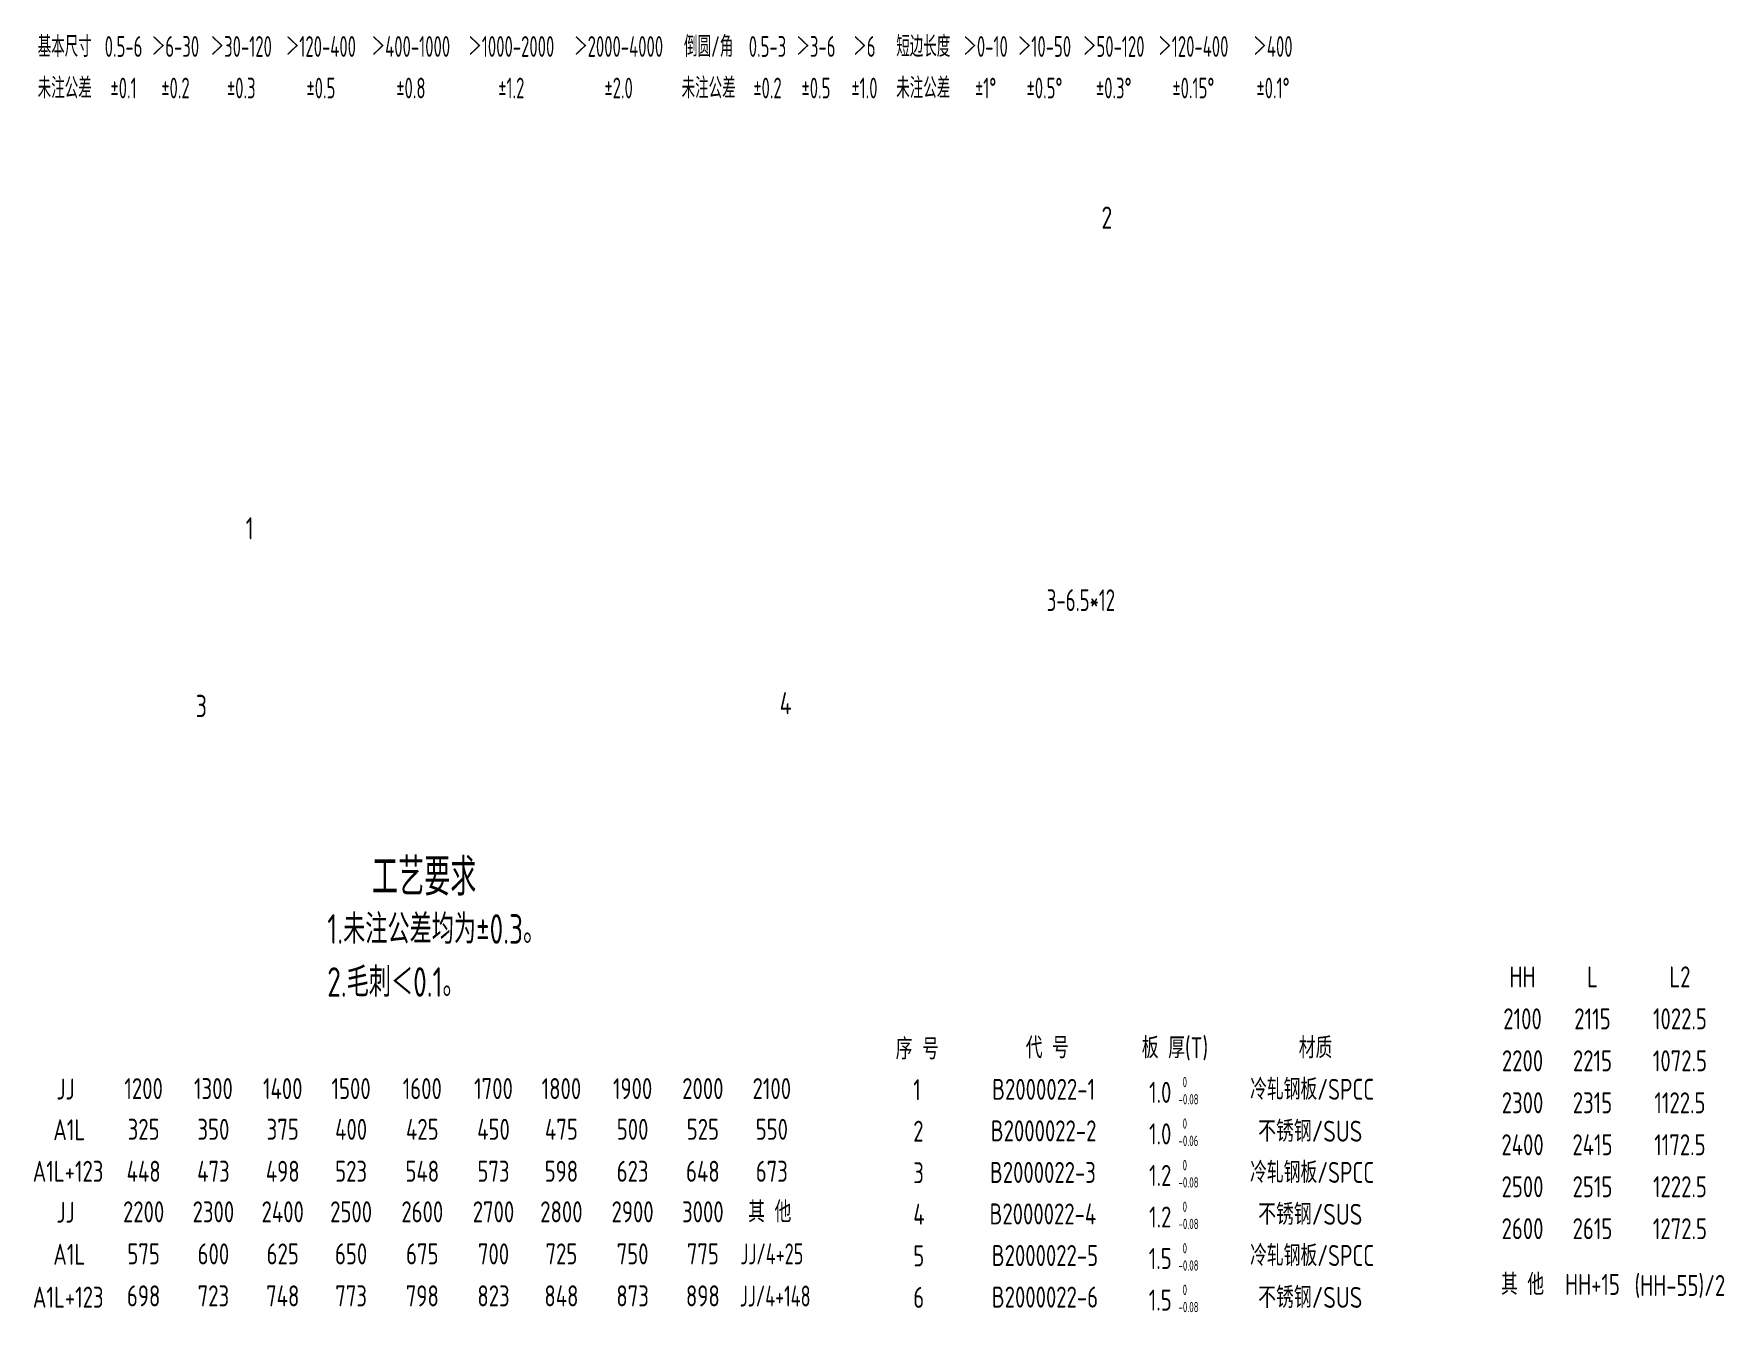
# Model space of a CAD drawing. Header units: inches. Extents: x 14216 to 120088, y -29410 to 23559.
# Drawn here: x 40952 to 43127, y 9368 to 11013 of the extents above; entities that cross this region are included whole.
import ezdxf
from ezdxf.enums import TextEntityAlignment as Align

# ---------------------------------------------------------------- set-up
doc = ezdxf.new("R2010")
doc.units = ezdxf.units.IN
doc.header["$LTSCALE"] = 0.3
doc.header["$MEASUREMENT"] = 0
for name, color, linetype in [('1粗实线', 4, 'Continuous'), ('2', 2, 'Continuous'), ('2细实线', 2, 'Continuous')]:
    doc.layers.add(name, color=color, linetype=linetype)
doc.layers.add('粗实线', color=7, linetype='Continuous', lineweight=30)
doc.styles.add('HZ', font='isocp2.shx', dxfattribs={"width": 0.7, "bigfont": 'hztxt.shx'})

msp = doc.modelspace()

# ---------------------------------------------------------------- texts
at = {"layer": '1粗实线', "color": 4, "style": 'HZ', "width": 0.8}
for s, p in [('2', (42325.484, 10762.653)), ('1', (41224.434, 10362.812)), ('3', (41160.107, 10134.261)), ('4', (41911.442, 10137.777))]:
    msp.add_text(s, height=28.512, dxfattribs=at).set_placement(p)
at = {"layer": '2', "color": 6, "style": 'HZ', "width": 0.75}
for s, p in [('1.未注公差均为±0.3。', (41329.382, 9842.56)), ('2.毛刺＜0.1。', (41329.274, 9774.302))]:
    msp.add_text(s, height=38, dxfattribs=at).set_placement(p)
at = {"layer": '2', "style": 'HZ'}
for s, width, p in [('HH', 0.8, (42867.377, 9799.93)), ('L', 0.8, (42957.377, 9799.93)), ('L2', 0.8, (43069.877, 9799.93)), ('2100', 0.8, (42867.377, 9745.93)), ('2115', 0.8, (42957.377, 9745.93)), ('1022.5', 0.8, (43069.877, 9745.93)), ('2200', 0.8, (42867.377, 9691.93)), ('2215', 0.8, (42957.377, 9691.93)), ('1072.5', 0.8, (43069.877, 9691.93)), ('JJ', 0.8, (40992.503, 9655.619)), ('1200', 0.8, (41093.016, 9656.146)), ('1300', 0.8, (41182.816, 9656.146)), ('1400', 0.8, (41272.009, 9656.146)), ('1500', 0.8, (41359.989, 9656.146)), ('1600', 0.8, (41451.609, 9656.146)), ('1700', 0.8, (41543.229, 9656.146)), ('1800', 0.8, (41630.602, 9656.146)), ('1900', 0.8, (41722.223, 9656.146)), ('2000', 0.8, (41812.629, 9656.146)), ('2100', 0.8, (41901.355, 9656.146)), ('2300', 0.8, (42867.377, 9637.93)), ('2315', 0.8, (42957.377, 9637.93)), ('1122.5', 0.8, (43069.877, 9637.93)), ('A1L', 0.8, (40997.356, 9603.243)), ('325', 0.8, (41093.016, 9603.77)), ('350', 0.8, (41182.816, 9603.77)), ('375', 0.8, (41272.009, 9603.77)), ('400', 0.8, (41359.989, 9603.77)), ('425', 0.8, (41451.609, 9603.77)), ('450', 0.8, (41543.229, 9603.77)), ('475', 0.8, (41630.602, 9603.77)), ('500', 0.8, (41722.223, 9603.77)), ('525', 0.8, (41812.629, 9603.77)), ('550', 0.8, (41901.355, 9603.77)), ('2400', 0.8, (42867.377, 9583.93)), ('2415', 0.8, (42957.377, 9583.93)), ('1172.5', 0.8, (43069.877, 9583.93)), ('A1L+123', 0.8, (40995.791, 9549.77)), ('448', 0.8, (41093.016, 9549.77)), ('473', 0.8, (41182.816, 9549.77)), ('498', 0.8, (41272.009, 9549.77)), ('523', 0.8, (41359.989, 9549.77)), ('548', 0.8, (41451.609, 9549.77)), ('573', 0.8, (41543.229, 9549.77)), ('598', 0.8, (41630.602, 9549.77)), ('623', 0.8, (41722.223, 9549.77)), ('648', 0.8, (41812.629, 9549.77)), ('673', 0.8, (41901.355, 9549.77)), ('2500', 0.8, (42867.377, 9529.93)), ('2515', 0.8, (42957.377, 9529.93)), ('1222.5', 0.8, (43069.877, 9529.93)), ('JJ', 0.8, (40992.503, 9497.055)), ('2200', 0.8, (41093.016, 9497.582)), ('2300', 0.8, (41182.816, 9497.582)), ('2400', 0.8, (41272.009, 9497.582)), ('2500', 0.8, (41359.989, 9497.582)), ('2600', 0.8, (41451.609, 9497.582)), ('2700', 0.8, (41543.229, 9497.582)), ('2800', 0.8, (41630.602, 9497.582)), ('2900', 0.8, (41722.223, 9497.582)), ('3000', 0.8, (41812.629, 9497.582)), ('其 他', 0.8, (41898.688, 9497.582)), ('2600', 0.8, (42867.377, 9475.929)), ('2615', 0.8, (42957.377, 9475.929)), ('1272.5', 0.8, (43069.877, 9475.929)), ('A1L', 0.8, (40997.356, 9442.939)), ('575', 0.8, (41093.016, 9443.466)), ('600', 0.8, (41182.816, 9443.466)), ('625', 0.8, (41272.009, 9443.466)), ('650', 0.8, (41359.989, 9443.466)), ('675', 0.8, (41451.609, 9443.466)), ('700', 0.8, (41543.229, 9443.466)), ('725', 0.8, (41630.602, 9443.466)), ('750', 0.8, (41722.223, 9443.466)), ('775', 0.8, (41812.629, 9443.466)), ('JJ/4+25', 0.7, (41901.355, 9443.466)), ('其 他', 0.8, (42867.377, 9404.211)), ('(HH-55)/2', 0.8, (43069.877, 9402.847)), ('A1L+123', 0.8, (40995.986, 9387.78)), ('698', 0.8, (41093.016, 9389.466)), ('723', 0.8, (41182.816, 9389.466)), ('748', 0.8, (41272.009, 9389.466)), ('773', 0.8, (41359.989, 9389.466)), ('798', 0.8, (41451.609, 9389.466)), ('823', 0.8, (41543.229, 9389.466)), ('848', 0.8, (41630.602, 9389.466)), ('873', 0.8, (41722.223, 9389.466)), ('898', 0.8, (41812.629, 9389.466)), ('JJ/4+148', 0.7, (41905.679, 9389.26)), ('HH+15', 0.8, (42957.377, 9404.211))]:
    msp.add_text(s, height=27, dxfattribs=dict(at, width=width)).set_placement(p, align=Align.MIDDLE_CENTER)
at = {"layer": '2', "color": 2, "linetype": 'ByBlock', "style": 'HZ', "width": 0.8}
for s, p in [('序 号', (42060.801, 9693.745)), ('1', (42083.389, 9641.314)), ('2', (42083.389, 9587.854)), ('3', (42083.389, 9534.394)), ('4', (42083.389, 9480.934)), ('5', (42083.389, 9427.474)), ('6', (42083.389, 9374.014))]:
    msp.add_text(s, height=27, dxfattribs=at).set_placement(p)
for s, p in [('代 号', (42255.85, 9708.688)), ('板 厚(T)', (42420.125, 9708.688)), ('材质', (42601.014, 9708.688)), ('B2000022-1', (42251.108, 9655.228)), ('1.0', (42401.141, 9651.339)), ('冷轧钢板/SPCC', (42596.567, 9655.228)), ('B2000022-2', (42251.108, 9601.768)), ('1.0', (42401.141, 9597.879)), ('B2000022-3', (42250.16, 9548.308)), ('1.2', (42401.141, 9544.419)), ('冷轧钢板/SPCC', (42596.567, 9548.308)), ('B2000022-4', (42250.16, 9494.848)), ('1.2', (42401.141, 9490.959)), ('B2000022-5', (42252.815, 9441.388)), ('1.5', (42401.141, 9437.499)), ('冷轧钢板/SPCC', (42596.567, 9441.388)), ('B2000022-6', (42252.815, 9387.928)), ('1.5', (42401.141, 9384.039))]:
    msp.add_text(s, height=27, dxfattribs=at).set_placement(p, align=Align.MIDDLE_CENTER)
at = {"layer": '2', "style": 'HZ', "width": 0.85}
for p in [(42527.235, 9587.821), (42527.235, 9480.901), (42527.235, 9373.981)]:
    msp.add_text('不锈钢/SUS', height=27, dxfattribs=at).set_placement(p)
at = {"layer": '2', "color": 6, "insert": (42299.096, 10284.643), "char_height": 28, "attachment_point": 5, "style": 'HZ'}
msp.add_mtext('3-6.5*12', dxfattribs=at)
at = {"layer": '2', "char_height": 13.2828, "attachment_point": 1, "style": 'HZ'}
for s, insert in [(' 0\\P-0.08', (42424.63, 9671.191)), (' 0\\P-0.06', (42424.63, 9617.731)), (' 0\\P-0.08', (42424.63, 9564.271)), (' 0\\P-0.08', (42424.63, 9510.811)), (' 0\\P-0.08', (42424.63, 9457.351)), (' 0\\P-0.08', (42424.63, 9403.891))]:
    msp.add_mtext(s, dxfattribs=dict(at, insert=insert))
at = {"layer": '2细实线', "linetype": 'ByBlock', "style": 'HZ', "width": 0.65}
for s, p in [('基本尺寸', (40991.435, 10997.074)), ('0.5-6', (41067.17, 10997.074)), ('＞6-30', (41133.995, 10997.074)), ('＞30-120', (41218.64, 10997.074)), ('＞120-400', (41321.105, 10997.074)), ('＞400-1000', (41436.935, 10997.074)), ('＞1000-2000', (41566.13, 10997.074)), ('＞2000-4000', (41704.235, 10997.074)), ('倒圆/角', (41820.065, 10997.074)), ('0.5-3', (41895.8, 10997.074)), ('＞3-6', (41958.17, 10997.074)), ('＞6', (42020.54, 10997.074)), ('短边长度', (42096.275, 10997.074)), ('＞0-10', (42176.465, 10997.074)), ('＞10-50', (42252.2, 10997.074)), ('＞50-120', (42341.3, 10997.074)), ('＞120-400', (42443.765, 10997.074)), ('＞400', (42546.23, 10997.074)), ('未注公差', (40991.435, 10943.614)), ('%%p0.1', (41067.17, 10943.614)), ('%%p0.2', (41133.995, 10943.614)), ('%%p0.3', (41218.64, 10943.614)), ('%%p0.5', (41321.105, 10943.614)), ('%%p0.8', (41436.935, 10943.614)), ('%%p1.2', (41566.13, 10943.614)), ('%%p2.0', (41704.235, 10943.614)), ('未注公差', (41820.065, 10943.614)), ('%%p0.2', (41895.8, 10943.614)), ('%%p0.5', (41958.17, 10943.614)), ('%%p1.0', (42020.54, 10943.614)), ('未注公差', (42096.275, 10943.614)), ('%%p1%%d', (42176.465, 10943.614)), ('%%p0.5%%d', (42252.2, 10943.614)), ('%%p0.3%%d', (42341.3, 10943.614)), ('%%p0.15%%d', (42443.765, 10943.614)), ('%%p0.1%%d', (42546.23, 10943.614))]:
    msp.add_text(s, height=26.73, dxfattribs=at).set_placement(p, align=Align.MIDDLE_CENTER)
at = {"layer": '粗实线', "color": 3, "linetype": 'Continuous', "lineweight": -3, "style": 'HZ', "width": 0.7}
msp.add_text('工艺要求', height=48, dxfattribs=at).set_placement((41386.777, 9904.479))

doc.saveas('drawing.dxf')
